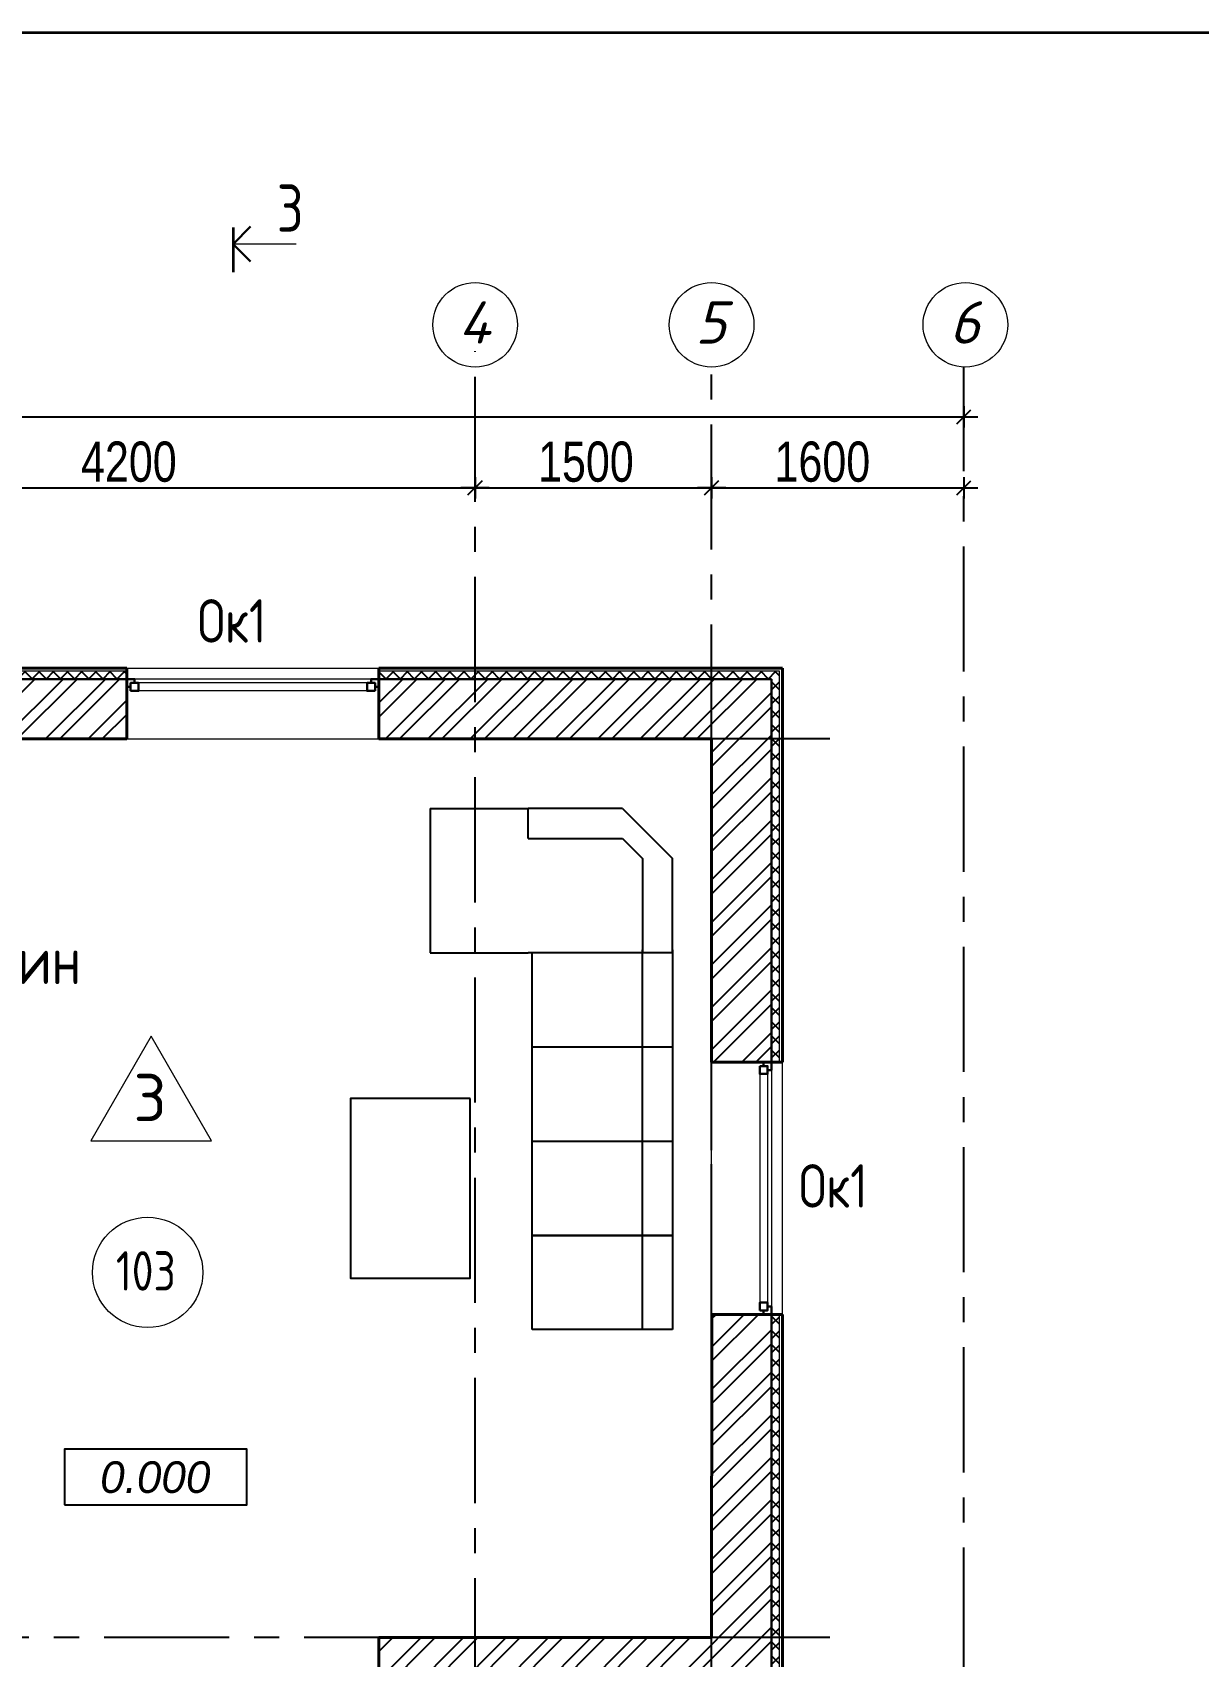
# Model space of a CAD drawing. Extents: x -12289450 to -10763036, y -7834513 to -6150123.
# Drawn here: x -11253459 to -11246063, y -7682937 to -7672636 of the extents above; entities that cross this region are included whole.
import ezdxf

# ---------------------------------------------------------------- set-up
doc = ezdxf.new("R2010")
doc.units = 0
doc.header["$LTSCALE"] = 25
doc.header["$PDMODE"] = 35
doc.linetypes.add('CENTER', pattern=[50.8, 31.75, -6.35, 6.35, -6.35])
doc.layers.get('DefPoints').update_dxf_attribs({"color": 10, "lineweight": 30})
for name, color, linetype in [('001-ПЕРЕГОРОДКИ', 5, 'Continuous'), ('005-РАЗМЕРЫ', 252, 'Continuous'), ('008-ШТРИХОВКА', 252, 'Continuous'), ('010-MEBEL', 3, 'Continuous'), ('014-ОСИ', 251, 'CENTER'), ('Annotation - Text', 7, 'Continuous'), ('ArchiCAD', 7, 'Continuous'), ('Примечания', 7, 'Continuous')]:
    doc.layers.add(name, color=color, linetype=linetype)
for name, color, linetype, lineweight in [('text', 1, 'Continuous', 15), ('маркировка', 114, 'Continuous', 20), ('СТЕНЫ', 5, 'Continuous', 40)]:
    doc.layers.add(name, color=color, linetype=linetype, lineweight=lineweight)
doc.layers.add('Окна ArchiCAD_Ном._пера__23', color=7, linetype='Continuous', lineweight=30, true_color=0xff6600)
doc.layers.add('Окна ArchiCAD_Ном._пера__3', color=7, linetype='Continuous', lineweight=15, true_color=0xff6600)
doc.styles.add('gismo', font='isocpeui.ttf')
doc.styles.add('GOST 2.304', font='cs_gost2304.shx')
doc.styles.get("Standard").update_dxf_attribs({"font": 'arial.ttf'})
doc.styles.add('TXT0', font='txt', dxfattribs={"width": 0.8})
doc.styles.add('ГОСТ 2.304', font='CS_Gost2304.shx')
doc.styles.add('Текстер', font='ariali.ttf')
doc.dimstyles.new('РАЗМЕРЫ', dxfattribs={"dimscale": 30, "dimtxt": 8.5, "dimasz": 0.15, "dimexe": 0, "dimexo": 0, "dimgap": 1.2, "dimtad": 1, "dimdec": 0, "dimzin": 0, "dimdsep": 46, "dimtxsty": 'TXT0', "dimblk1": 'A8MITTA', "dimblk2": 'A8MITTA', "dimsah": 1, "dimcen": 2, "dimse1": 1, "dimse2": 1, "dimadec": 0, "dimazin": 0, "dimtp": 6, "dimtm": 6, "dimtfac": 1, "dimtdec": 0, "dimtofl": 0, "dimtmove": 0, "dimatfit": 3, "dimldrblk": 'A8MITTA', "dimfxl": 0, "dimtolj": 1, "dimtzin": 0, "dimarcsym": 0})

# ---------------------------------------------------------------- blocks, each defined once
blk = doc.blocks.new('A8MITTA', base_point=(3180, 3140))
for p, q in [((3160, 3140), (3200, 3140)), ((3170, 3130), (3190, 3150)), ((3180, 3155), (3180, 3125))]:
    blk.add_line(p, q)
blk = doc.blocks.new('*D29')
at = {"layer": '005-РАЗМЕРЫ', "color": 0, "lineweight": -2, "ltscale": 1.2, "transparency": 16777216}
blk.add_line((-11261447, -7675074), (-11247556, -7675074), dxfattribs=at)
at = {"layer": 'DefPoints', "color": 0, "ltscale": 1.2, "transparency": 16777216}
for p in [(-11247552, -7675074), (-11261452, -7676020), (-11247552, -7676238)]:
    blk.add_point(p, dxfattribs=at)
at = {"layer": '005-РАЗМЕРЫ', "color": 0, "lineweight": -2, "ltscale": 1.2, "transparency": 16777216, "xscale": 4.5, "yscale": 4.5, "zscale": 4.5, "rotation": 180}
blk.add_blockref('A8MITTA', (-11261452, -7675074), dxfattribs=at)
at = {"layer": '005-РАЗМЕРЫ', "color": 0, "lineweight": -2, "ltscale": 1.2, "transparency": 16777216, "xscale": 4.5, "yscale": 4.5, "zscale": 4.5}
blk.add_blockref('A8MITTA', (-11247552, -7675074), dxfattribs=at)
at = {"layer": '005-РАЗМЕРЫ', "color": 0, "ltscale": 1.2, "transparency": 16777216, "insert": (-11256671, -7674911), "char_height": 255, "attachment_point": 5, "style": 'TXT0'}
blk.add_mtext('\\A1;13900', dxfattribs=at)
blk = doc.blocks.new('*D31')
at = {"layer": '005-РАЗМЕРЫ', "color": 0, "lineweight": -2, "ltscale": 1.2, "transparency": 16777216}
blk.add_line((-11254847, -7675524), (-11250656, -7675524), dxfattribs=at)
at = {"layer": 'DefPoints', "color": 0, "ltscale": 1.2, "transparency": 16777216}
for p in [(-11250652, -7675524), (-11254852, -7675693), (-11250652, -7675693)]:
    blk.add_point(p, dxfattribs=at)
at = {"layer": '005-РАЗМЕРЫ', "color": 0, "lineweight": -2, "ltscale": 1.2, "transparency": 16777216, "xscale": 4.5, "yscale": 4.5, "zscale": 4.5, "rotation": 180}
blk.add_blockref('A8MITTA', (-11254852, -7675524), dxfattribs=at)
at = {"layer": '005-РАЗМЕРЫ', "color": 0, "lineweight": -2, "ltscale": 1.2, "transparency": 16777216, "xscale": 4.5, "yscale": 4.5, "zscale": 4.5}
blk.add_blockref('A8MITTA', (-11250652, -7675524), dxfattribs=at)
at = {"layer": '005-РАЗМЕРЫ', "color": 0, "ltscale": 1.2, "transparency": 16777216, "insert": (-11252848, -7675360), "char_height": 255, "attachment_point": 5, "style": 'TXT0'}
blk.add_mtext('\\A1;4200', dxfattribs=at)
blk = doc.blocks.new('*D32')
at = {"layer": '005-РАЗМЕРЫ', "color": 0, "lineweight": -2, "ltscale": 1.2, "transparency": 16777216}
blk.add_line((-11250647, -7675524), (-11249156, -7675524), dxfattribs=at)
at = {"layer": 'DefPoints', "color": 0, "ltscale": 1.2, "transparency": 16777216}
for p in [(-11249152, -7675524), (-11250652, -7675693), (-11249152, -7675693)]:
    blk.add_point(p, dxfattribs=at)
at = {"layer": '005-РАЗМЕРЫ', "color": 0, "lineweight": -2, "ltscale": 1.2, "transparency": 16777216, "xscale": 4.5, "yscale": 4.5, "zscale": 4.5, "rotation": 180}
blk.add_blockref('A8MITTA', (-11250652, -7675524), dxfattribs=at)
at = {"layer": '005-РАЗМЕРЫ', "color": 0, "lineweight": -2, "ltscale": 1.2, "transparency": 16777216, "xscale": 4.5, "yscale": 4.5, "zscale": 4.5}
blk.add_blockref('A8MITTA', (-11249152, -7675524), dxfattribs=at)
at = {"layer": '005-РАЗМЕРЫ', "color": 0, "ltscale": 1.2, "transparency": 16777216, "insert": (-11249949, -7675360), "char_height": 255, "attachment_point": 5, "style": 'TXT0'}
blk.add_mtext('\\A1;1500', dxfattribs=at)
blk = doc.blocks.new('*D33')
at = {"layer": '005-РАЗМЕРЫ', "color": 0, "lineweight": -2, "ltscale": 1.2, "transparency": 16777216}
blk.add_line((-11249147, -7675524), (-11247556, -7675524), dxfattribs=at)
at = {"layer": 'DefPoints', "color": 0, "ltscale": 1.2, "transparency": 16777216}
for p in [(-11247552, -7675524), (-11247552, -7675658), (-11249152, -7675693)]:
    blk.add_point(p, dxfattribs=at)
at = {"layer": '005-РАЗМЕРЫ', "color": 0, "lineweight": -2, "ltscale": 1.2, "transparency": 16777216, "xscale": 4.5, "yscale": 4.5, "zscale": 4.5, "rotation": 180}
blk.add_blockref('A8MITTA', (-11249152, -7675524), dxfattribs=at)
at = {"layer": '005-РАЗМЕРЫ', "color": 0, "lineweight": -2, "ltscale": 1.2, "transparency": 16777216, "xscale": 4.5, "yscale": 4.5, "zscale": 4.5}
blk.add_blockref('A8MITTA', (-11247552, -7675524), dxfattribs=at)
at = {"layer": '005-РАЗМЕРЫ', "color": 0, "ltscale": 1.2, "transparency": 16777216, "insert": (-11248449, -7675360), "char_height": 255, "attachment_point": 5, "style": 'TXT0'}
blk.add_mtext('\\A1;1600', dxfattribs=at)
blk = doc.blocks.new('Уровень')
at = {"color": 213, "linetype": 'ByBlock'}
blk.add_lwpolyline([(0, 0), (1544, 0), (1544, 469), (0, 469)], close=True, dxfattribs=at)
at = {"flags": 4}
blk.add_attdef('+-0.000', (70, 107), '', height=250, dxfattribs=at)

msp = doc.modelspace()

# ---------------------------------------------------------------- hatches: boundary and pattern name
at = {"layer": '008-ШТРИХОВКА', "ltscale": 3}
h = msp.add_hatch(dxfattribs=at)
h.set_pattern_fill('ANSI37', color=256, scale=20, style=0)
h.set_pattern_definition([(45, (-11257951.67, -7680597.31), (-44.9013, 44.9013), []), (135, (-11257951.67, -7680597.31), (-44.9013, -44.9013), [])])
h.paths.add_polyline_path([(-11254851.7, -7676687.2), (-11257951.7, -7676687.2), (-11257951.7, -7676737.2), (-11254851.7, -7676737.2)])
h.paths.add_polyline_path([(-11252861.7, -7676687.2), (-11254851.7, -7676687.2), (-11254851.7, -7676737.2), (-11252861.7, -7676737.2)])
h.paths.add_polyline_path([(-11249151.7, -7676687.2), (-11250651.7, -7676687.2), (-11250651.7, -7676737.2), (-11249151.7, -7676737.2)])
h.paths.add_polyline_path([(-11250651.7, -7676687.2), (-11251261.7, -7676687.2), (-11251261.7, -7676737.2), (-11250651.7, -7676737.2)])
h.paths.add_polyline_path([(-11248721.7, -7676687.2), (-11249151.7, -7676687.2), (-11249151.7, -7676737.2), (-11248771.7, -7676737.2), (-11248771.7, -7677117.2), (-11248721.7, -7677117.2)])
h.paths.add_polyline_path([(-11248721.7, -7677117.2), (-11248771.7, -7677117.2), (-11248771.7, -7679167.2), (-11248721.7, -7679167.2)])
h = msp.add_hatch(dxfattribs=at)
h.set_pattern_fill('ANSI32', color=256, scale=20)
h.set_pattern_definition([(45, (-11261831.67, -7687997.22), (-134.7038, 134.7038), []), (45, (-11261741.87, -7687997.22), (-134.7038, 134.7038), [])])
h.paths.add_polyline_path([(-11258951.7, -7676737.2), (-11259951.7, -7676737.2), (-11259951.7, -7677117.2), (-11258951.7, -7677117.2)])
h.paths.add_polyline_path([(-11259951.7, -7676737.2), (-11260331.7, -7676737.2), (-11260331.7, -7677117.2), (-11259951.7, -7677117.2)])
h.paths.add_polyline_path([(-11259951.7, -7677117.2), (-11260331.7, -7677117.2), (-11260331.7, -7678117.2), (-11260281.7, -7678117.2), (-11259951.7, -7678117.2), (-11259951.7, -7677917.2)])
h.paths.add_polyline_path([(-11259951.7, -7679117.2), (-11260331.7, -7679117.2), (-11260331.7, -7680337.2), (-11261451.7, -7680337.2), (-11261451.7, -7680717.2), (-11259951.7, -7680717.2)])
h.paths.add_polyline_path([(-11261451.7, -7680337.2), (-11261831.7, -7680337.2), (-11261831.7, -7680717.2), (-11261451.7, -7680717.2)])
h.paths.add_polyline_path([(-11261451.7, -7680717.2), (-11261831.7, -7680717.2), (-11261831.7, -7681267.2), (-11261451.7, -7681267.2), (-11261451.7, -7681117.2)])
h.paths.add_polyline_path([(-11261451.7, -7682417.2), (-11261451.7, -7682267.2), (-11261831.7, -7682267.2), (-11261831.7, -7682817.2), (-11261451.7, -7682817.2)])
h.paths.add_polyline_path([(-11261451.7, -7682817.2), (-11261831.7, -7682817.2), (-11261831.7, -7683197.2), (-11261451.7, -7683197.2)])
h.paths.add_polyline_path([(-11259951.7, -7682817.2), (-11260101.7, -7682817.2), (-11260401.7, -7682817.2), (-11261451.7, -7682817.2), (-11261451.7, -7683197.2), (-11260331.7, -7683197.2), (-11260331.7, -7683417.2), (-11259951.7, -7683417.2)])
h.paths.add_polyline_path([(-11259951.7, -7683417.2), (-11260331.7, -7683417.2), (-11260331.7, -7683557.2), (-11259951.7, -7683557.2)])
h.paths.add_polyline_path([(-11254851.7, -7676737.2), (-11257951.7, -7676737.2), (-11257951.7, -7676787.2), (-11257951.7, -7677117.2), (-11255041.7, -7677117.2), (-11254851.7, -7677117.2)])
h.paths.add_polyline_path([(-11252861.7, -7676737.2), (-11254851.7, -7676737.2), (-11254851.7, -7677117.2), (-11252861.7, -7677117.2)])
h.paths.add_polyline_path([(-11249151.7, -7676737.2), (-11250651.7, -7676737.2), (-11250651.7, -7677117.2), (-11249151.7, -7677117.2)])
h.paths.add_polyline_path([(-11250651.7, -7676737.2), (-11251261.7, -7676737.2), (-11251261.7, -7676787.2), (-11251261.7, -7677117.2), (-11250651.7, -7677117.2)])
h.paths.add_polyline_path([(-11248771.7, -7676737.2), (-11249151.7, -7676737.2), (-11249151.7, -7677117.2), (-11248771.7, -7677117.2)])
h.paths.add_polyline_path([(-11248771.7, -7677117.2), (-11249151.7, -7677117.2), (-11249151.7, -7679167.2), (-11248771.7, -7679167.2)])
h.paths.add_polyline_path([(-11254851.7, -7680717.2), (-11255041.7, -7680717.2), (-11255041.7, -7681217.2), (-11254851.7, -7681217.2)])
h.paths.add_polyline_path([(-11254661.7, -7680717.2), (-11254851.7, -7680717.2), (-11254851.7, -7681217.2), (-11254661.7, -7681217.2)])
h.paths.add_polyline_path([(-11254661.7, -7679161.7), (-11254781.7, -7679161.7), (-11254781.7, -7678977.2), (-11254851.7, -7678977.2), (-11254851.7, -7680717.2), (-11254661.7, -7680717.2)])
h.paths.add_polyline_path([(-11254851.7, -7678977.2), (-11255041.7, -7678977.2), (-11255041.7, -7679557.2), (-11255041.7, -7680717.2), (-11254851.7, -7680717.2)])
h.paths.add_polyline_path([(-11254851.7, -7677117.2), (-11255041.7, -7677117.2), (-11255041.7, -7677937.2), (-11254851.7, -7677937.2)])
h.paths.add_polyline_path([(-11254661.7, -7677117.2), (-11254851.7, -7677117.2), (-11254851.7, -7677937.2), (-11254781.7, -7677937.2), (-11254661.7, -7677937.2)])
h.paths.add_polyline_path([(-11254661.7, -7678317.2), (-11254781.7, -7678317.2), (-11254781.7, -7678457.2), (-11254661.7, -7678457.2)])
h.paths.add_polyline_path([(-11254661.7, -7678577.2), (-11254781.7, -7678577.2), (-11254781.7, -7678857.2), (-11254661.7, -7678857.2)])
h.paths.add_polyline_path([(-11259951.7, -7684557.2), (-11260331.7, -7684557.2), (-11260331.7, -7686197.2), (-11259951.7, -7686197.2)])
h.paths.add_polyline_path([(-11259951.7, -7687197.2), (-11260331.7, -7687197.2), (-11260331.7, -7687617.2), (-11259951.7, -7687617.2)])
h.paths.add_polyline_path([(-11259951.7, -7687617.2), (-11260331.7, -7687617.2), (-11260331.7, -7687997.2), (-11259951.7, -7687997.2)])
h.paths.add_polyline_path([(-11259251.7, -7687617.2), (-11259951.7, -7687617.2), (-11259951.7, -7687997.2), (-11259251.7, -7687997.2), (-11259251.7, -7687947.2)])
h.paths.add_polyline_path([(-11254851.7, -7687617.2), (-11256741.7, -7687617.2), (-11257081.7, -7687617.2), (-11257461.7, -7687617.2), (-11258251.7, -7687617.2), (-11258251.7, -7687997.2), (-11254851.7, -7687997.2)])
h.paths.add_polyline_path([(-11253451.7, -7687617.2), (-11254851.7, -7687617.2), (-11254851.7, -7687997.2), (-11253451.7, -7687997.2), (-11253451.7, -7687947.2)])
h.paths.add_polyline_path([(-11254661.7, -7683417.2), (-11254851.7, -7683417.2), (-11254851.7, -7687617.2), (-11254661.7, -7687617.2)])
h.paths.add_polyline_path([(-11254851.7, -7683417.2), (-11255041.7, -7683417.2), (-11255041.7, -7684737.2), (-11255041.7, -7687617.2), (-11254851.7, -7687617.2)])
h.paths.add_polyline_path([(-11253661.7, -7682817.2), (-11254851.7, -7682817.2), (-11254851.7, -7683417.2), (-11254661.7, -7683417.2), (-11254661.7, -7683197.2), (-11254061.7, -7683197.2), (-11253661.7, -7683197.2)])
h.paths.add_polyline_path([(-11254851.7, -7682817.2), (-11255041.7, -7682817.2), (-11255041.7, -7683417.2), (-11254851.7, -7683417.2)])
h.paths.add_polyline_path([(-11250651.7, -7682817.2), (-11251261.7, -7682817.2), (-11251261.7, -7683197.2), (-11250651.7, -7683197.2)])
h.paths.add_polyline_path([(-11249151.7, -7682817.2), (-11250651.7, -7682817.2), (-11250651.7, -7683417.2), (-11250271.7, -7683417.2), (-11250271.7, -7683197.2), (-11249151.7, -7683197.2)])
h.paths.add_polyline_path([(-11248771.7, -7682817.2), (-11249151.7, -7682817.2), (-11249151.7, -7683197.2), (-11248771.7, -7683197.2)])
h.paths.add_polyline_path([(-11248771.7, -7680767.3), (-11249151.5, -7680767.2), (-11249151.7, -7682817.2), (-11248771.7, -7682817.2)])
h.paths.add_polyline_path([(-11250271.7, -7683417.2), (-11250651.7, -7683417.2), (-11250651.7, -7684397.2), (-11250322.3, -7684397.2), (-11250322.3, -7684397.2), (-11250271.7, -7684397.2)])
h.paths.add_polyline_path([(-11250271.7, -7686797.2), (-11250322.3, -7686797.2), (-11250651.7, -7686797.2), (-11250651.7, -7687617.2), (-11250271.7, -7687617.2)])
h.paths.add_polyline_path([(-11250271.7, -7687617.2), (-11250651.7, -7687617.2), (-11250651.7, -7687997.2), (-11250271.7, -7687997.2)])
h.paths.add_polyline_path([(-11250651.7, -7687617.2), (-11251851.7, -7687617.2), (-11251851.7, -7687997.2), (-11250651.7, -7687997.2)])
h = msp.add_hatch(dxfattribs=at)
h.set_pattern_fill('ANSI37', color=256, scale=20, style=0)
h.set_pattern_definition([(45, (-11250271.67, -7684397.22), (-44.9013, 44.9013), []), (135, (-11250271.67, -7684397.22), (-44.9013, -44.9013), [])])
h.paths.add_polyline_path([(-11248721.7, -7680767.2), (-11248771.7, -7680767.2), (-11248771.7, -7682817.2), (-11248721.7, -7682817.2)])
h.paths.add_polyline_path([(-11248721.7, -7682817.2), (-11248771.7, -7682817.2), (-11248771.7, -7683197.2), (-11249151.7, -7683197.2), (-11249151.7, -7683247.2), (-11248721.7, -7683247.2)])
h.paths.add_polyline_path([(-11249151.7, -7683197.2), (-11250271.7, -7683197.2), (-11250271.7, -7683417.2), (-11250221.7, -7683417.2), (-11250221.7, -7683247.2), (-11249151.7, -7683247.2)])
h.paths.add_polyline_path([(-11250221.7, -7683417.2), (-11250271.7, -7683417.2), (-11250271.7, -7684397.2), (-11250221.7, -7684397.2)])

# ---------------------------------------------------------------- linework, layer by layer
at = {"layer": '001-ПЕРЕГОРОДКИ', "lineweight": 35, "ltscale": 100}
msp.add_lwpolyline([(-11252186.7, -7673872.9), (-11252186.7, -7674156)], dxfattribs=at)
at = {"layer": '001-ПЕРЕГОРОДКИ', "lineweight": 18, "ltscale": 100}
msp.add_lwpolyline([(-11251787.3, -7673978.8), (-11252186.7, -7673978.8)], dxfattribs=at)
at = {"layer": '010-MEBEL'}
for p, q in [((-11250937.1, -7677558.9), (-11250314.2, -7677558.9)), ((-11250937.1, -7677558.9), (-11250937.1, -7678473.3)), ((-11250314.2, -7677749.3), (-11250314.2, -7677558.9)), ((-11249716.7, -7677558.9), (-11250314.2, -7677558.9)), ((-11249716.7, -7677558.9), (-11249399.8, -7677875.7)), ((-11250314.2, -7677749.3), (-11249716.7, -7677749.3)), ((-11249716.7, -7677749.3), (-11249590.3, -7677875.7)), ((-11249590.3, -7677875.7), (-11249590.3, -7678473.3)), ((-11249399.8, -7678473.3), (-11249399.8, -7677875.7)), ((-11250937.1, -7678473.3), (-11250314.2, -7678473.3)), ((-11249399.8, -7678473.3), (-11250314.2, -7678473.3)), ((-11250290.3, -7680266), (-11250290.3, -7678473.3)), ((-11249590.3, -7679070.9), (-11249590.3, -7678454.3)), ((-11249399.8, -7678454.3), (-11249399.8, -7679070.9)), ((-11250290.3, -7679070.9), (-11249399.8, -7679070.9)), ((-11250290.3, -7680863.6), (-11250290.3, -7679070.9)), ((-11249590.3, -7679668.4), (-11249590.3, -7679070.9)), ((-11249399.8, -7679070.9), (-11249399.8, -7679668.4)), ((-11250290.3, -7679668.4), (-11249399.8, -7679668.4)), ((-11249590.3, -7680863.6), (-11249590.3, -7679668.4)), ((-11249399.8, -7679668.4), (-11249399.8, -7680863.6)), ((-11249399.8, -7680266), (-11250290.3, -7680266)), ((-11250290.3, -7680266), (-11249399.8, -7680266)), ((-11249399.8, -7680863.6), (-11250290.3, -7680863.6))]:
    msp.add_line(p, q, dxfattribs=at)
msp.add_lwpolyline([(-11250683.2, -7679397.2), (-11251443.2, -7679397.2), (-11251443.2, -7680537.2), (-11250683.2, -7680537.2)], close=True, dxfattribs=at)
at = {"layer": '014-ОСИ'}
msp.add_line((-11249151.7, -7683535.9), (-11249151.7, -7674758.6), dxfattribs=at)
for points in [[(-11250651.7, -7688313.6), (-11250651.7, -7674658.6)], [(-11247551.7, -7688119.5), (-11247551.7, -7674758.6)], [(-11252861.7, -7677117.2), (-11264454.5, -7677117.2)], [(-11248401.7, -7677117.2), (-11251261.7, -7677117.2)], [(-11249151.7, -7680607.2), (-11249151.7, -7679307.2)], [(-11248401.7, -7682817.2), (-11264454.5, -7682817.2)]]:
    msp.add_lwpolyline(points, dxfattribs=at)
at = {"layer": 'Annotation - Text', "color": 0, "lineweight": 20}
for centre in [(-11250651.7, -7674490.2), (-11249151.7, -7674490.2), (-11247541.7, -7674490.2)]:
    msp.add_circle(centre, 268.3, dxfattribs=at)
at = {"layer": 'ArchiCAD', "color": 7, "linetype": 'Continuous', "lineweight": 35}
msp.add_lwpolyline([(-11265518.5, -7672636.3), (-11235893.6, -7672636.3), (-11235893.6, -7694161.2), (-11265518.5, -7694161.2)], close=True, dxfattribs=at)
msp.add_lwpolyline([(-11265518.5, -7672636.3), (-11235893.6, -7672636.3), (-11235893.6, -7694161.2), (-11265518.5, -7694161.2)], close=True, dxfattribs=at)
at = {"layer": 'text', "color": 1, "lineweight": 15}
msp.add_circle((-11252729.1, -7680500.7), 350, dxfattribs=at)
at = {"layer": 'маркировка'}
msp.add_lwpolyline([(-11252706, -7679003.1), (-11253089, -7679666.5), (-11252323, -7679666.5)], close=True, dxfattribs=at)
at = {"layer": 'Окна ArchiCAD_Ном._пера__23', "linetype": 'Continuous'}
for points in [[(-11252836.7, -7676787.2), (-11252861.7, -7676787.2), (-11252861.7, -7676737.2), (-11252811.7, -7676737.2), (-11252811.7, -7676762.2), (-11252836.7, -7676762.2), (-11252836.7, -7676787.2)], [(-11251286.7, -7676787.2), (-11251261.7, -7676787.2), (-11251261.7, -7676737.2), (-11251311.7, -7676737.2), (-11251311.7, -7676762.2), (-11251286.7, -7676762.2), (-11251286.7, -7676787.2)], [(-11248821.7, -7679192.2), (-11248821.7, -7679167.2), (-11248771.7, -7679167.2), (-11248771.7, -7679217.2), (-11248796.7, -7679217.2), (-11248796.7, -7679192.2), (-11248821.7, -7679192.2)], [(-11248821.7, -7680742.2), (-11248821.7, -7680767.2), (-11248771.7, -7680767.2), (-11248771.7, -7680717.2), (-11248796.7, -7680717.2), (-11248796.7, -7680742.2), (-11248821.7, -7680742.2)]]:
    msp.add_lwpolyline(points, dxfattribs=at)
for points in [[(-11252836.7, -7676812.2), (-11252786.7, -7676812.2), (-11252786.7, -7676762.2), (-11252836.7, -7676762.2)], [(-11251286.7, -7676812.2), (-11251336.7, -7676812.2), (-11251336.7, -7676762.2), (-11251286.7, -7676762.2)], [(-11248846.7, -7679192.2), (-11248846.7, -7679242.2), (-11248796.7, -7679242.2), (-11248796.7, -7679192.2)], [(-11248846.7, -7680742.2), (-11248846.7, -7680692.2), (-11248796.7, -7680692.2), (-11248796.7, -7680742.2)]]:
    msp.add_lwpolyline(points, close=True, dxfattribs=at)
at = {"layer": 'Окна ArchiCAD_Ном._пера__3', "linetype": 'Continuous'}
for p, q in [((-11251311.7, -7676737.2), (-11252861.7, -7676737.2)), ((-11251336.7, -7676762.2), (-11252836.7, -7676762.2)), ((-11251336.7, -7676812.2), (-11252836.7, -7676812.2)), ((-11248846.7, -7679242.2), (-11248846.7, -7680692.2)), ((-11248796.7, -7679242.2), (-11248796.7, -7680692.2)), ((-11248771.7, -7679217.2), (-11248771.7, -7680717.2))]:
    msp.add_line(p, q, dxfattribs=at)
at = {"layer": 'СТЕНЫ', "ltscale": 3}
for p, q in [((-11252861.7, -7676667.2), (-11252861.7, -7677117.2)), ((-11251261.7, -7676667.2), (-11251261.7, -7677117.2)), ((-11248701.7, -7676667.2), (-11251261.7, -7676667.2)), ((-11248701.7, -7679167.2), (-11248701.7, -7676667.2)), ((-11249151.7, -7677117.2), (-11249151.7, -7679167.2)), ((-11249151.2, -7680767.2), (-11249151.7, -7682817.2)), ((-11248701.7, -7683267.2), (-11248701.7, -7680767.2)), ((-11249151.7, -7682817.2), (-11251261.7, -7682817.2))]:
    msp.add_line(p, q, dxfattribs=at)
at = {"layer": 'СТЕНЫ', "lineweight": 9, "ltscale": 3}
for p, q in [((-11248721.7, -7676687.2), (-11251261.7, -7676687.2)), ((-11248721.7, -7679167.2), (-11248721.7, -7676687.2)), ((-11248721.7, -7683247.2), (-11248721.7, -7680767.2))]:
    msp.add_line(p, q, dxfattribs=at)
at = {"layer": 'СТЕНЫ', "lineweight": 30, "ltscale": 3}
for p, q in [((-11248771.7, -7676737.2), (-11248771.7, -7679167.2)), ((-11248771.7, -7680767.2), (-11248771.7, -7683197.2))]:
    msp.add_line(p, q, dxfattribs=at)
at = {"layer": 'СТЕНЫ', "color": 5, "lineweight": 30}
for points in [[(-11252186.7, -7673978.8), (-11252075.7, -7673867.8)], [(-11252186.7, -7673978.8), (-11252075.7, -7674089.8)]]:
    msp.add_lwpolyline(points, dxfattribs=at)
at = {"layer": 'СТЕНЫ', "ltscale": 3}
for points in [[(-11252861.7, -7676667.2), (-11257951.7, -7676667.2)], [(-11254661.7, -7677117.2), (-11252861.7, -7677117.2)], [(-11251261.7, -7677117.2), (-11249151.7, -7677117.2)], [(-11249151.7, -7679167.2), (-11248701.7, -7679167.2)], [(-11249151.7, -7680767.2), (-11248701.7, -7680767.2)], [(-11251261.7, -7683197.2), (-11251261.7, -7682817.2)]]:
    msp.add_lwpolyline(points, dxfattribs=at)
at = {"layer": 'СТЕНЫ', "lineweight": 9, "ltscale": 3}
for points in [[(-11252861.7, -7676687.2), (-11257951.7, -7676687.2)], [(-11252861.7, -7676667.2), (-11251261.7, -7676667.2)], [(-11252911.7, -7677117.2), (-11252861.7, -7677117.2)], [(-11252861.7, -7677117.2), (-11251261.7, -7677117.2)], [(-11249151.7, -7680767.2), (-11249151.7, -7679167.2)], [(-11248701.7, -7680767.2), (-11248701.7, -7679167.2)]]:
    msp.add_lwpolyline(points, dxfattribs=at)
at = {"layer": 'СТЕНЫ', "lineweight": 30, "ltscale": 3}
for points in [[(-11257951.7, -7676737.2), (-11252861.7, -7676737.2)], [(-11251261.7, -7676737.2), (-11248771.7, -7676737.2)]]:
    msp.add_lwpolyline(points, dxfattribs=at)

# ---------------------------------------------------------------- block references
at = {"color": 7, "ltscale": 2}
ref = msp.add_blockref('Уровень', (-11253257.2, -7681974.5), dxfattribs=dict(at, xscale=0.75, yscale=0.75, zscale=0.75))
ref.add_attrib('+-0.000', ' 0.000', (-11253107.6, -7681899.1), dxfattribs={"height": 200, "style": 'Текстер'})

# ---------------------------------------------------------------- texts
at = {"layer": 'Annotation - Text', "color": 0, "lineweight": 25, "style": 'GOST 2.304'}
for s, height, p in [('Ок1', 275, (-11252411.4, -7676506.2)), ('камин', 300, (-11254104.9, -7678671.4)), ('Ок1', 275, (-11248597.6, -7680089.8))]:
    msp.add_text(s, height=height, dxfattribs=at).set_placement(p)
at = {"layer": 'Annotation - Text', "color": 0, "lineweight": 25, "char_height": 268.3, "attachment_point": 2, "style": 'gismo'}
for s, insert in [('4', (-11250657.6, -7674341.4)), ('5', (-11249157.6, -7674341.4)), ('6', (-11247547.6, -7674341.4))]:
    msp.add_mtext(s, dxfattribs=dict(at, insert=insert))
at = {"layer": 'Annotation - Text', "color": 1, "linetype": 'Continuous', "lineweight": 30, "insert": (-11252740.2, -7680366.1), "char_height": 250, "attachment_point": 2, "style": 'ГОСТ 2.304'}
msp.add_mtext('103', dxfattribs=at)
at = {"layer": 'маркировка', "insert": (-11252713.8, -7679241.6), "char_height": 300, "attachment_point": 2, "style": 'GOST 2.304'}
msp.add_mtext('{\\fISOCPEUR|b0|i0|c0|p34;3}', dxfattribs=at)
at = {"layer": 'Примечания', "color": 7, "lineweight": 25, "insert": (-11251909.7, -7673750.1), "char_height": 300, "attachment_point": 4}
msp.add_mtext('{\\fGOST 2.304 type A|b0|i0|c0|p34;3}', dxfattribs=at)

# ---------------------------------------------------------------- dimensions: what is measured, and where the dimension line sits
at = {"layer": '005-РАЗМЕРЫ', "ltscale": 1.2}
for base, p1, p2, picture, middle in [((-11247551.7, -7675074.2), (-11261451.7, -7676020.4), (-11247551.7, -7676237.6), '*D29', (-11256671.2, -7675074.2)), ((-11250651.7, -7675523.6), (-11254851.7, -7675692.8), (-11250651.7, -7675692.8), '*D31', (-11252847.6, -7675523.6)), ((-11249151.7, -7675523.6), (-11250651.7, -7675692.8), (-11249151.7, -7675692.8), '*D32', (-11249949, -7675523.6)), ((-11247551.7, -7675523.6), (-11249151.7, -7675692.8), (-11247551.7, -7675658), '*D33', (-11248449, -7675523.6))]:
    dim = msp.add_linear_dim(base=base, p1=p1, p2=p2, dimstyle='РАЗМЕРЫ', dxfattribs=at)
    dim.commit()
    dim.dimension.update_dxf_attribs({"geometry": picture, "text_midpoint": middle, "dimtype": 160})

doc.saveas('drawing.dxf')
